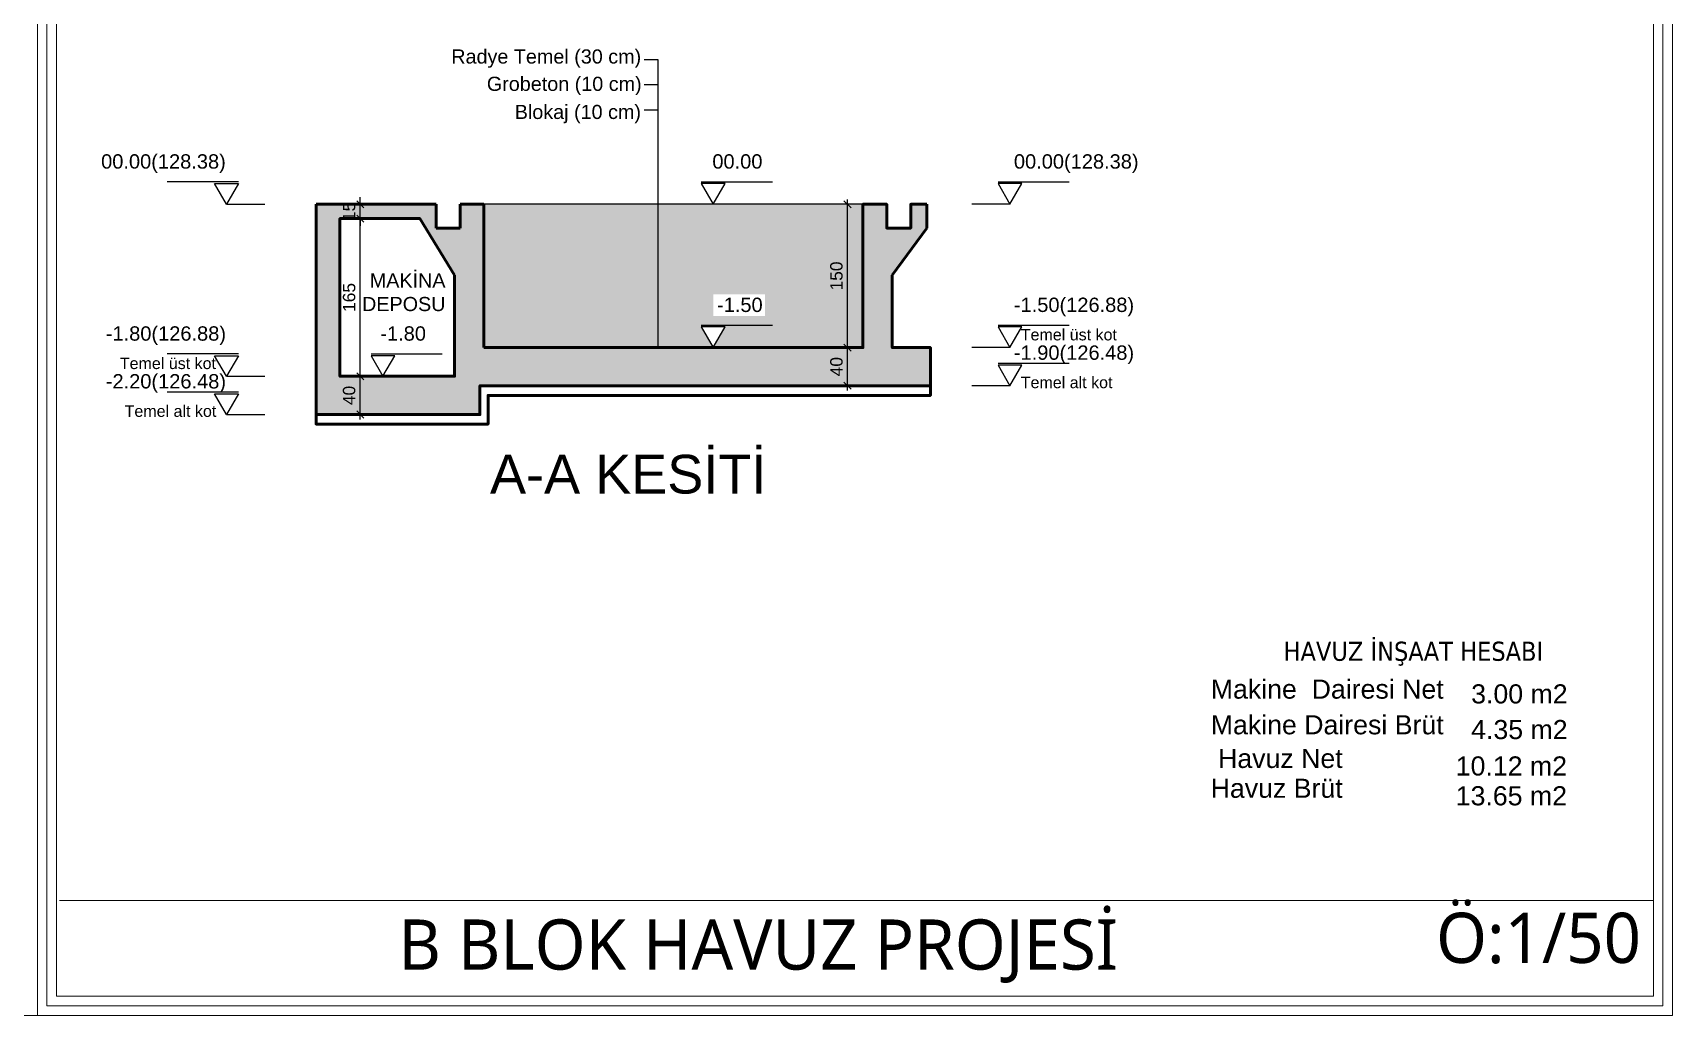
# Model space of a CAD drawing. Header units: millimetres. Extents: x 14753 to 45183, y 5640 to 19518.
# Drawn here: x 37317 to 39026, y 15623 to 16651 of the extents above; entities that cross this region are included whole.
import ezdxf

# ---------------------------------------------------------------- set-up
doc = ezdxf.new("R2010")
doc.units = ezdxf.units.MM
for name, color, linetype, lineweight in [('A Antet', 35, 'Continuous', 18), ('CERCEVE', 66, 'Continuous', 0), ('k ic olcu', 254, 'Continuous', 18), ('k pencere', 4, 'Continuous', 25), ('k tarama', 252, 'Continuous', 9), ('k ıslak mekan tarama', 252, 'Continuous', 9), ('Kolon', 30, 'Continuous', 50), ('PAFTA', 255, 'Continuous', 25), ('YAZI', 1, 'Continuous', 0)]:
    doc.layers.add(name, color=color, linetype=linetype, lineweight=lineweight)
doc.layers.add('M-BİLGİ-YAZI', color=20, linetype='Continuous')
doc.layers.add('tarama', color=253, linetype='Continuous')
doc.styles.add('KERİME', font='swiss.ttf')
doc.styles.get("Standard").update_dxf_attribs({"font": 'arial.ttf'})
doc.styles.add('Style-Arial', font='arial.ttf')
doc.dimstyles.new('icolcu', dxfattribs={"dimtxt": 13, "dimasz": 7.5, "dimexe": 5, "dimexo": 5, "dimgap": 5, "dimtad": 1, "dimdec": 0, "dimtxsty": 'Standard', "dimblk": 'OBLIQUE', "dimcen": 2.5, "dimdle": 5, "dimclrd": 256, "dimclre": 256, "dimclrt": 256, "dimadec": 4, "dimazin": 0, "dimtfac": 1, "dimtdec": 0, "dimtix": 1, "dimtmove": 2, "dimatfit": 3, "dimldrblk": 'OBLIQUE', "dimfxl": 1, "dimarcsym": 0})

# ---------------------------------------------------------------- blocks, each defined once
blk = doc.blocks.new('kot1')
for p, q in [((578788.5, 90039.1), (578863, 90039.1)), ((578801, 90015.5), (578761, 90015.5))]:
    blk.add_line(p, q)
blk.add_lwpolyline([(578813.5, 90037.1), (578788.5, 90037.1), (578801, 90015.5)], close=True)
blk = doc.blocks.new('_Oblique')
at = {"color": 0, "linetype": 'ByBlock', "lineweight": -2}
blk.add_line((-0.5, -0.5), (0.5, 0.5), dxfattribs=at)
blk = doc.blocks.new('*D803')
at = {"layer": 'Defpoints', "color": 0, "transparency": 16777216}
for p in [(37660, 16291.1), (37660, 16291.1), (37660, 16251.1)]:
    blk.add_point(p, dxfattribs=at)
at = {"layer": 'k ic olcu', "lineweight": -2, "transparency": 16777216}
blk.add_line((37660, 16246.1), (37660, 16296.1), dxfattribs=at)
at = {"layer": 'k ic olcu', "lineweight": -2, "transparency": 16777216, "xscale": 7.5, "yscale": 7.5, "zscale": 7.5}
for p, rotation in [((37660, 16291.1), 90), ((37660, 16251.1), 270)]:
    blk.add_blockref('_Oblique', p, dxfattribs=dict(at, rotation=rotation))
at = {"layer": 'k ic olcu', "transparency": 16777216, "insert": (37648.4, 16271.1), "char_height": 13, "attachment_point": 5, "rotation": 90}
blk.add_mtext('40', dxfattribs=at)
blk = doc.blocks.new('*D804')
at = {"layer": 'Defpoints', "color": 0, "transparency": 16777216}
for p in [(37660, 16456.1), (37660, 16456.1), (37660, 16291.1)]:
    blk.add_point(p, dxfattribs=at)
at = {"layer": 'k ic olcu', "lineweight": -2, "transparency": 16777216}
blk.add_line((37660, 16286.1), (37660, 16461.1), dxfattribs=at)
at = {"layer": 'k ic olcu', "lineweight": -2, "transparency": 16777216, "xscale": 7.5, "yscale": 7.5, "zscale": 7.5}
for p, rotation in [((37660, 16456.1), 90), ((37660, 16291.1), 270)]:
    blk.add_blockref('_Oblique', p, dxfattribs=dict(at, rotation=rotation))
at = {"layer": 'k ic olcu', "transparency": 16777216, "insert": (37648.4, 16373.6), "char_height": 13, "attachment_point": 5, "rotation": 90}
blk.add_mtext('165', dxfattribs=at)
blk = doc.blocks.new('*D805')
at = {"layer": 'Defpoints', "color": 0, "transparency": 16777216}
for p in [(37660, 16471.1), (37660, 16471.1), (37660, 16456.1)]:
    blk.add_point(p, dxfattribs=at)
at = {"layer": 'k ic olcu', "lineweight": -2, "transparency": 16777216}
for p, q in [((37660, 16471.1), (37660, 16478.6)), ((37660, 16456.1), (37660, 16471.1)), ((37660, 16456.1), (37660, 16448.6)), ((37665, 16471.1), (37665, 16471.1)), ((37665, 16456.1), (37665, 16456.1))]:
    blk.add_line(p, q, dxfattribs=at)
at = {"layer": 'k ic olcu', "lineweight": -2, "transparency": 16777216, "xscale": 7.5, "yscale": 7.5, "zscale": 7.5}
for p, rotation in [((37660, 16471.1), 270), ((37660, 16456.1), 90)]:
    blk.add_blockref('_Oblique', p, dxfattribs=dict(at, rotation=rotation))
at = {"layer": 'k ic olcu', "transparency": 16777216, "insert": (37648.4, 16463.6), "char_height": 13, "attachment_point": 5, "rotation": 90}
blk.add_mtext('15', dxfattribs=at)
blk = doc.blocks.new('*D806')
at = {"layer": 'Defpoints', "color": 0, "transparency": 16777216}
for p in [(38170, 16321.1), (38170, 16321.1), (38170, 16281.3)]:
    blk.add_point(p, dxfattribs=at)
at = {"layer": 'k ic olcu', "lineweight": -2, "transparency": 16777216}
blk.add_line((38170, 16276.3), (38170, 16326.1), dxfattribs=at)
at = {"layer": 'k ic olcu', "lineweight": -2, "transparency": 16777216, "xscale": 7.5, "yscale": 7.5, "zscale": 7.5}
for p, rotation in [((38170, 16321.1), 90), ((38170, 16281.3), 270)]:
    blk.add_blockref('_Oblique', p, dxfattribs=dict(at, rotation=rotation))
at = {"layer": 'k ic olcu', "transparency": 16777216, "insert": (38158.4, 16301.2), "char_height": 13, "attachment_point": 5, "rotation": 90}
blk.add_mtext('40', dxfattribs=at)
blk = doc.blocks.new('*D807')
at = {"layer": 'Defpoints', "color": 0, "transparency": 16777216}
for p in [(38170, 16471.1), (38186.1, 16471.1), (38170, 16321.1)]:
    blk.add_point(p, dxfattribs=at)
at = {"layer": 'k ic olcu', "lineweight": -2, "transparency": 16777216}
for p, q in [((38170, 16316.1), (38170, 16476.1)), ((38181.1, 16471.1), (38165, 16471.1))]:
    blk.add_line(p, q, dxfattribs=at)
at = {"layer": 'k ic olcu', "lineweight": -2, "transparency": 16777216, "xscale": 7.5, "yscale": 7.5, "zscale": 7.5}
for p, rotation in [((38170, 16471.1), 90), ((38170, 16321.1), 270)]:
    blk.add_blockref('_Oblique', p, dxfattribs=dict(at, rotation=rotation))
at = {"layer": 'k ic olcu', "transparency": 16777216, "insert": (38158.4, 16396.1), "char_height": 13, "attachment_point": 5, "rotation": 90}
blk.add_mtext('150', dxfattribs=at)

msp = doc.modelspace()

# ---------------------------------------------------------------- hatches: boundary and pattern name
at = {"layer": 'k ıslak mekan tarama'}
h = msp.add_hatch(dxfattribs=at)
h.set_pattern_fill('ANSI33', color=256, angle=93.1473)
h.set_pattern_definition([(138.1473, (0, -2000), (-4.2368334, -4.7298776), []), (138.1473, (-0.2465, -1995.5166), (-4.2368334, -4.7298776), [3.175, -1.5875])])
h.paths.add_polyline_path([(38256.7, 16321.1), (38216.7, 16321.1), (38216.7, 16396.9), (38253.1, 16446.1), (38253.1, 16471.1), (38236.1, 16471.1), (38236.1, 16446.1), (38211.1, 16446.1), (38211.1, 16471.1), (38186.1, 16471.1), (38186.1, 16321.1), (37789.4, 16321.1), (37789.4, 16471.1), (37764.4, 16471.1), (37764.4, 16446.1), (37739.4, 16446.1), (37739.4, 16471.1), (37725.8, 16471.1), (37613.7, 16471.1), (37613.7, 16251.1), (37785.3, 16251.1), (37785.3, 16281.3), (38256.7, 16281.3)])
h.paths.add_polyline_path([(37758.7, 16291.1), (37638.7, 16291.1), (37638.7, 16456.1), (37722.4, 16456.1), (37758.7, 16396.9)], flags=16)
h.paths.add_polyline_path([(37696.3, 16312.8), (37683.8, 16291.1), (37671.3, 16312.8)], flags=0)
h.paths.add_polyline_path([(37677.2, 16324.3), (37731.3, 16324.3), (37731.3, 16346.8), (37677.2, 16346.8)], flags=8)
h.paths.add_polyline_path([(37659.9, 16347.8), (37754.6, 16347.8), (37754.6, 16403.2), (37659.9, 16403.2)], flags=8)
at = {"layer": 'tarama'}
h = msp.add_hatch(dxfattribs=at)
h.set_pattern_fill('HEX', color=5, angle=93)
h.set_pattern_definition([(93, (-362550.388, -4535475.952), (-5.491724769, -0.2878090996), [3.175, -6.35]), (213, (-362550.388, -4535475.952), (2.995112376, -4.6120686107), [3.175, -6.35]), (153, (-362550.554, -4535472.7813), (-2.496612393, -4.89987771), [3.175, -6.35])])
h.paths.add_polyline_path([(38186.1, 16471.1), (37789.4, 16471.1), (37789.4, 16321.1), (38029.3, 16321.1), (38016.8, 16342.8), (38041.8, 16342.8), (38029.3, 16321.1), (38186.1, 16321.1)])
h.paths.add_polyline_path([(38029.6, 16354.3), (38083.7, 16354.3), (38083.7, 16376.8), (38029.6, 16376.8)], flags=16)

# ---------------------------------------------------------------- linework, layer by layer
at = {"layer": 'CERCEVE'}
msp.add_line((37345.1, 15742.6), (39013.4, 15742.6), dxfattribs=at)
for points in [[(37322.1, 15622.6), (39033.4, 15622.6), (39033.4, 19512.6), (37322.1, 19512.6)], [(37332.1, 15632.6), (39023.4, 15632.6), (39023.4, 19502.6), (37332.1, 19502.6)], [(37342.1, 15642.6), (39013.4, 15642.6), (39013.4, 19492.6), (37342.1, 19492.6)], [(35581.7, 15622.6), (37322.1, 15622.6), (37322.1, 17567.6), (35581.7, 17567.6)]]:
    msp.add_lwpolyline(points, close=True, dxfattribs=at)
at = {"layer": 'k pencere'}
msp.add_line((38186.1, 16471.1), (37789.4, 16471.1), dxfattribs=at)
at = {"layer": 'k tarama'}
msp.add_lwpolyline([(38216.7, 16321), (38216.7, 16321)], dxfattribs=at)
at = {"layer": 'Kolon'}
for p, q in [((37613.7, 16471.1), (37725.8, 16471.1)), ((37725.8, 16471.1), (37739.4, 16471.1)), ((37739.4, 16471.1), (37739.4, 16446.1)), ((37764.4, 16446.1), (37764.4, 16471.1)), ((37764.4, 16471.1), (37789.4, 16471.1)), ((37789.4, 16321.1), (37789.4, 16471.1)), ((38253.1, 16471.1), (38253.1, 16446.1)), ((37739.4, 16446.1), (37764.4, 16446.1)), ((38216.7, 16396.9), (38253.1, 16446.1))]:
    msp.add_line(p, q, dxfattribs=at)
at = {"layer": 'Kolon', "linetype": 'Continuous'}
for points in [[(38216.7, 16396.9), (38216.7, 16321.1), (38256.7, 16321.1), (38256.7, 16281.3), (37785.3, 16281.3), (37785.3, 16251.1), (37613.7, 16251.1), (37613.7, 16471.1)], [(37758.7, 16396.9), (37758.7, 16291.1), (37638.7, 16291.1), (37638.7, 16456.1), (37722.4, 16456.1), (37758.7, 16396.9)], [(38253.1, 16471.1), (38236.1, 16471.1), (38236.1, 16446.1), (38211.1, 16446.1), (38211.1, 16471.1), (38186.1, 16471.1), (38186.1, 16321.1), (37789.4, 16321.1)], [(37613.7, 16251.1), (37613.7, 16241.1), (37793.7, 16241.1), (37793.7, 16271.1), (38256.8, 16271.1), (38256.8, 16281.3)]]:
    msp.add_lwpolyline(points, dxfattribs=at)
at = {"layer": 'PAFTA', "color": 2}
for p, q in [((37971.7, 16622.3), (37957.3, 16622.3)), ((37971.7, 16622.3), (37957.3, 16622.3)), ((37971.7, 16321.3), (37971.7, 16622.3)), ((37971.7, 16596), (37957.3, 16596)), ((37971.7, 16596), (37957.3, 16596)), ((37971.7, 16569.6), (37957.3, 16569.6)), ((37971.7, 16569.6), (37957.3, 16569.6))]:
    msp.add_line(p, q, dxfattribs=at)

# ---------------------------------------------------------------- block references
at = {"xscale": -1}
for p in [(616321, -73544.4), (616321, -73724.4), (616321, -73764.4)]:
    msp.add_blockref('kot1', p, dxfattribs=at)
for p in [(-540771.7, -73544.4), (-540461, -73544.4), (-540771.7, -73694.4), (-540461, -73694.4), (-541117.2, -73724.4), (-540461, -73734.4)]:
    msp.add_blockref('kot1', p)

# ---------------------------------------------------------------- texts
at = {"layer": 'A Antet', "color": 53, "char_height": 52.5, "attachment_point": 1}
for s, width, gutter_width, insert in [('{\\fSegoe UI|b0|i0|c162|p34;B BLOK HAVUZ PROJESİ}', 1034.775, 12.5, (37700, 15722.9, -574.2)), ('{\\fSegoe UI|b0|i0|c162|p34;Ö:1/50}', 247.734, 9.38, (38785.9, 15729.9, -574.2))]:
    msp.add_mtext_dynamic_manual_height_columns(s, width=width, gutter_width=gutter_width, heights=[0], dxfattribs=dict(at, insert=insert))
at = {"layer": 'M-BİLGİ-YAZI', "char_height": 20, "width": 5158.715, "attachment_point": 9, "style": 'Style-Arial'}
for s, insert in [('{\\fTahoma|b0|i0|c162|p34;HAVUZ İNŞAAT HESABI}', (38898, 15988.2)), ('Makine  Dairesi Net', (38793.9, 15953.6)), ('3.00 m2', (38923.6, 15948.6)), ('Makine Dairesi Brüt', (38793.9, 15916.3)), ('4.35 m2', (38923.6, 15911.3)), ('Havuz Net', (38688.2, 15881.1)), ('10.12 m2', (38923, 15873.2)), ('Havuz Brüt', (38688.2, 15849.9)), ('13.65 m2', (38923, 15842))]:
    msp.add_mtext(s, dxfattribs=dict(at, insert=insert))
at = {"layer": 'PAFTA', "style": 'KERİME'}
msp.add_text('A-A KESİTİ', height=40.5, dxfattribs=at).set_placement((37795.8, 16168.5))
at = {"layer": 'YAZI', "color": 1, "style": 'KERİME'}
for s, height, p in [('00.00(128.38)', 15, (37388.8, 16508.4, 574.2)), ('00.00', 15, (38028.5, 16508.4, 574.2)), ('00.00(128.38)', 15, (38344.1, 16508.4, 574.2)), ('-1.50', 15, (38033.4, 16358.4, 574.2)), ('-1.50(126.88)', 15, (38344.1, 16358.4, 574.2)), ('-1.80(126.88)', 15, (37393.7, 16328.4, 574.2)), ('-1.80', 15, (37681, 16328.4, 574.2)), ('Temel üst kot', 12, (38351.3, 16328.7, 459.4)), ('-1.90(126.48)', 15, (38344.1, 16308.4, 574.2)), ('Temel üst kot', 12, (37408.4, 16298.7, 459.4)), ('-2.20(126.48)', 15, (37393.7, 16278.4, 574.2)), ('Temel alt kot', 12, (38351.3, 16278.7, 459.4)), ('Temel alt kot', 12, (37413.4, 16248.7, 459.4))]:
    msp.add_text(s, height=height, dxfattribs=at).set_placement(p)
at = {"layer": 'YAZI', "char_height": 14.8, "attachment_point": 3}
for s, insert, width in [('{\\fArial|b0|i0|c162|p34;\\C7;Radye Temel (30 cm) }', (37954, 16633.1), 252.366), ('{\\fArial|b0|i0|c162|p34;\\C7;Grobeton (10 cm)}', (37954.5, 16604.5), 202.703), ('{\\fArial|b0|i0|c162|p34;\\C7;Blokaj (10 cm)}', (37953.8, 16575.1), 223.888), ('{\\fArial|b0|i0|c162|p34;\\C7;MAKİNA DEPOSU}', (37749.2, 16398.8), 99.811)]:
    msp.add_mtext(s, dxfattribs=dict(at, insert=insert, width=width))

# ---------------------------------------------------------------- dimensions: what is measured, and where the dimension line sits
at = {"layer": 'k ic olcu'}
for base, p1, p2, picture, middle in [((37660, 16471.1), (37660, 16456.1), (37660, 16471.1), '*D805', (37648.4, 16463.6)), ((38170, 16471.1), (38170, 16321.1), (38186.1, 16471.1), '*D807', (38158.4, 16396.1)), ((37660, 16456.1), (37660, 16291.1), (37660, 16456.1), '*D804', (37648.4, 16373.6)), ((38170, 16321.1), (38170, 16281.3), (38170, 16321.1), '*D806', (38158.4, 16301.2)), ((37660, 16291.1), (37660, 16251.1), (37660, 16291.1), '*D803', (37648.4, 16271.1))]:
    dim = msp.add_linear_dim(base=base, p1=p1, p2=p2, angle=90, dimstyle='icolcu', dxfattribs=at)
    dim.commit()
    dim.dimension.update_dxf_attribs({"geometry": picture, "text_midpoint": middle})

doc.saveas('drawing.dxf')
